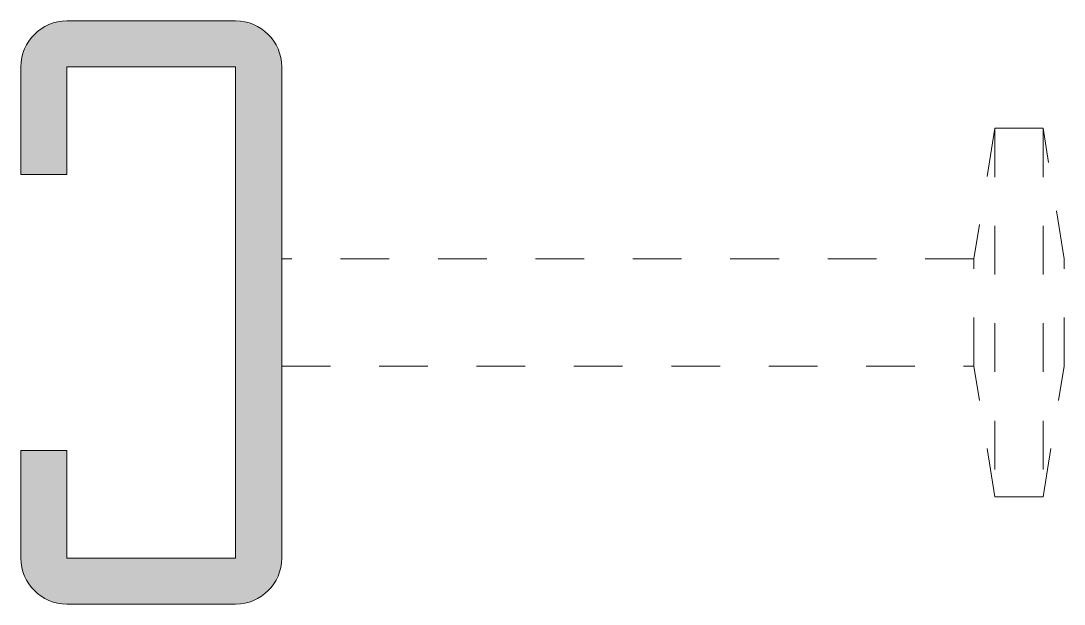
# Model space of a CAD drawing. Header units: metres. Extents: x 0 to 68, y -19 to 19.
import ezdxf

# ---------------------------------------------------------------- set-up
doc = ezdxf.new("R2010")
doc.units = ezdxf.units.M
doc.linetypes.add('Dash', pattern=[6.35, 3.175, -3.175])
doc.layers.add('A-DETL-GENF', color=92, linetype='Continuous', lineweight=18)
doc.layers.add('A-DETL-GENF-HDLN', color=1, linetype='Dash', lineweight=18)

# ---------------------------------------------------------------- blocks, each defined once
blk = doc.blocks.new('21 ankerrail - 21 DI ankerrail s e-1507890-00_0 Basismaterialen')
at = {"layer": 'A-DETL-GENF', "linetype": 'Dash'}
blk.add_hatch(color=256, dxfattribs=at).paths.add_polyline_path([(14, -19), (14.776, -18.898), (15.5, -18.598), (16.121, -18.121), (16.598, -17.5), (16.898, -16.776), (17, -16), (17, 16), (16.898, 16.776), (16.598, 17.5), (16.121, 18.121), (15.5, 18.598), (14.776, 18.898), (14, 19), (3, 19), (2.224, 18.898), (1.5, 18.598), (0.879, 18.121), (0.402, 17.5), (0.102, 16.776), (0, 16), (0, 9), (3, 9), (3, 16), (14, 16), (14, -16), (3, -16), (3, -9), (0, -9), (0, -16), (0.102, -16.776), (0.402, -17.5), (0.879, -18.121), (1.5, -18.598), (2.224, -18.898), (3, -19)])
at = {"layer": 'A-DETL-GENF'}
for p, q in [((14, 19), (3, 19)), ((0, 16), (0, 9)), ((3, 9), (3, 16)), ((3, 16), (14, 16)), ((14, 16), (14, -16)), ((17, -16), (17, 16)), ((0, 9), (3, 9)), ((3, -9), (0, -9)), ((0, -9), (0, -16)), ((3, -16), (3, -9)), ((14, -16), (3, -16)), ((3, -19), (14, -19))]:
    blk.add_line(p, q, dxfattribs=at)
for centre, start, end in [((3, 16), 90, 180), ((14, 16), 360, 90), ((3, -16), 180, 270), ((14, -16), 270, 0)]:
    blk.add_arc(centre, 3, start, end, dxfattribs=at)
at = {"layer": 'A-DETL-GENF-HDLN'}
for p, q in [((63.489, 12), (62.116, 3.5)), ((63.489, 12), (63.489, -12)), ((66.627, 12), (63.489, 12)), ((66.627, 12), (66.627, -12)), ((68, 3.5), (66.627, 12)), ((62.116, 3.5), (17, 3.5)), ((62.116, -3.5), (62.116, 3.5)), ((68, -3.5), (68, 3.5)), ((17, -3.5), (62.116, -3.5)), ((63.489, -12), (62.116, -3.5)), ((66.627, -12), (68, -3.5)), ((66.627, -12), (63.489, -12))]:
    blk.add_line(p, q, dxfattribs=at)

msp = doc.modelspace()

# ---------------------------------------------------------------- block references
msp.add_blockref('21 ankerrail - 21 DI ankerrail s e-1507890-00_0 Basismaterialen', (0, 0))

doc.saveas('drawing.dxf')
